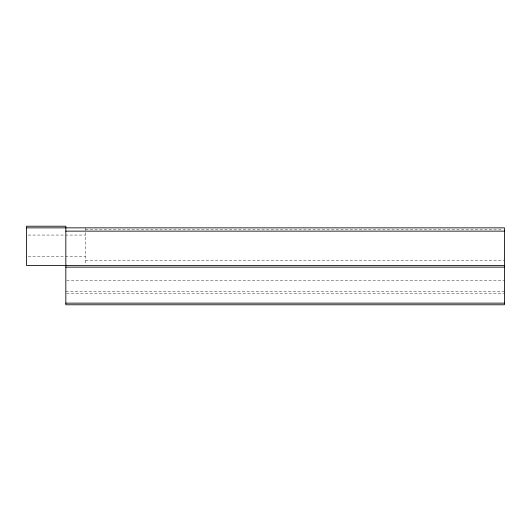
<?xml version="1.0" encoding="UTF-8"?>
<svg xmlns="http://www.w3.org/2000/svg" width="531" height="531" viewBox="0 0 531 531"><rect width="100%" height="100%" fill="white"/><g stroke="black" fill="none" stroke-linecap="round" stroke-linejoin="round"><path stroke-width="0.4" stroke-dasharray="2.65 1.99" d="M85.471 229.492L502.791 229.492M28.189 235.06L85.471 235.06M28.189 256.659L85.471 256.659M85.471 260.588L504.45 260.588M66.66 280.554L504.45 280.554M65.831 291.685L504.45 291.685M66.66 293.324L504.45 293.324M85.471 227.859L85.471 263.861"/><path stroke-width="0.8" d="M26.55 227.859L504.45 227.859L504.45 304.781L65.831 304.781L65.831 226.219L26.55 226.219L26.55 265.5L504.45 265.5M65.831 231.131L504.45 231.131M65.831 267.139L504.45 267.139M65.831 303.141L504.45 303.141"/></g></svg>
